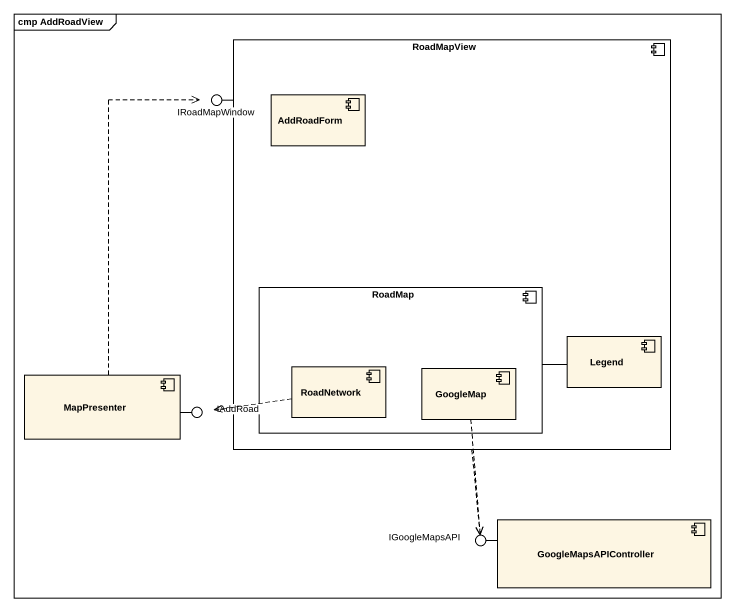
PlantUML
@startuml
mainframe cmp AddRoadView
component RoadMapView {
  component AddRoadForm
  component RoadMap {
    component RoadNetwork
    component GoogleMap
  }
  component "Legend" as Legend_
}
() IRoadMapWindow
component MapPresenter
() IAddRoad
() IGoogleMapsAPI
component GoogleMapsAPIController
RoadMapView -up- IRoadMapWindow
MapPresenter -right- IAddRoad
GoogleMapsAPIController -left- IGoogleMapsAPI
RoadMapView ..> IGoogleMapsAPI
RoadMap -right- Legend_
MapPresenter .up.> IRoadMapWindow
RoadNetwork .left.> IAddRoad
GoogleMap ..> IGoogleMapsAPI
@enduml
